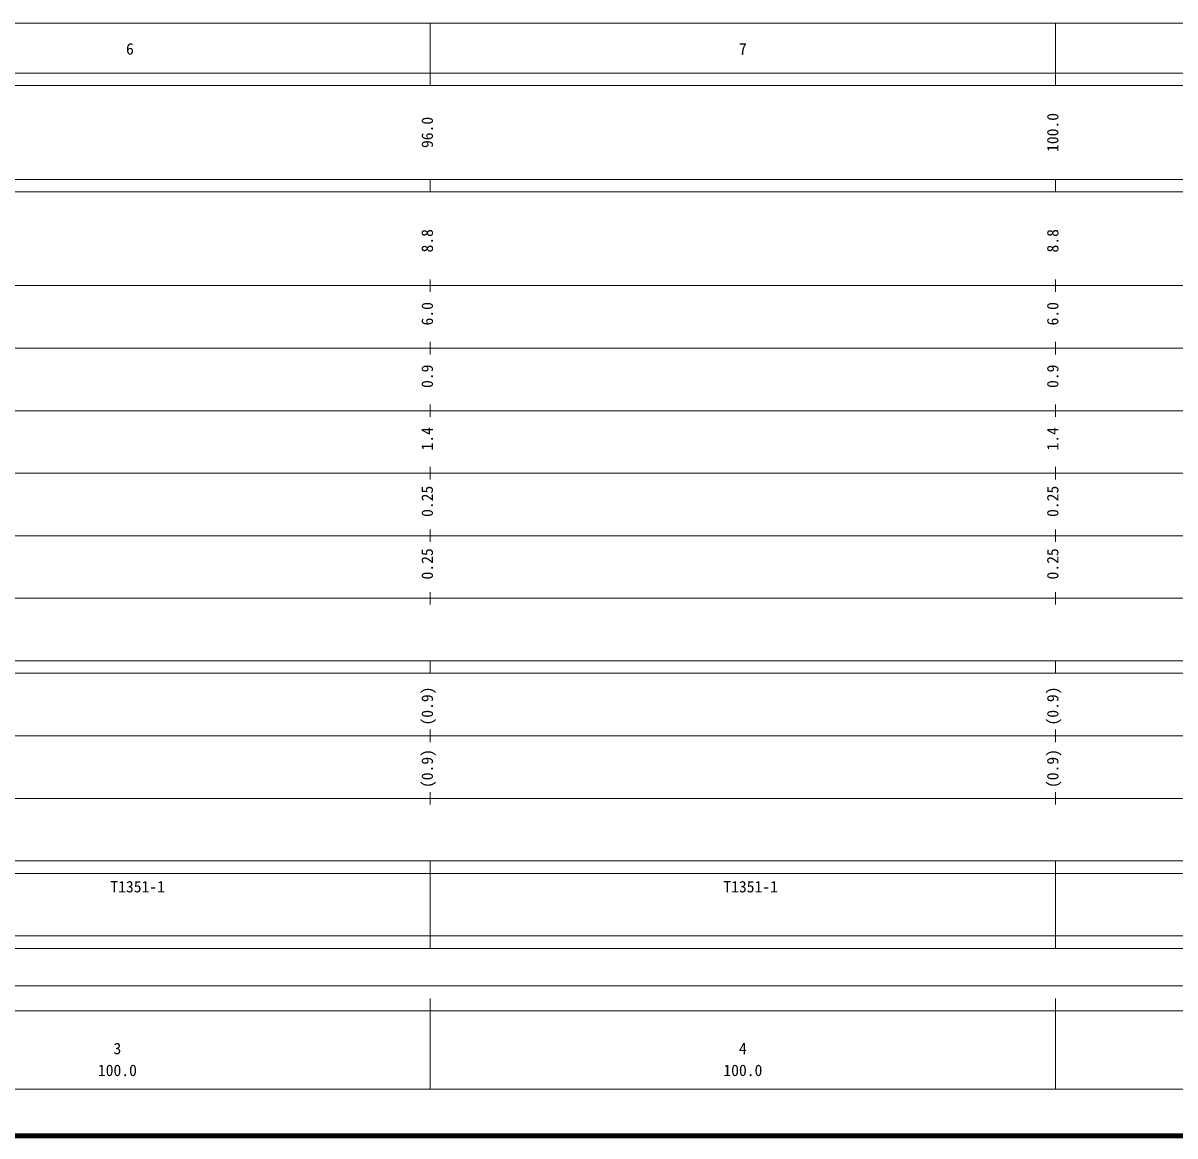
# Model space of a CAD drawing. Units: millimetres on the paper, enlarged 1000 times. Extents: x 40000 to 680000, y 20000 to 380000.
# Drawn here: x 302916 to 487082, y 20000 to 198000 of the extents above; entities that cross this region are included whole.
import ezdxf
from ezdxf.enums import TextEntityAlignment as Align

# ---------------------------------------------------------------- set-up
doc = ezdxf.new("R2010")
doc.units = ezdxf.units.MM
doc.header["$LTSCALE"] = 1000
doc.layers.add('M-TTL', color=2, linetype='Continuous', lineweight=140)
doc.layers.add('M-TTL-BAND', color=7, linetype='Continuous', lineweight=13)
doc.styles.add('ＭＳ ゴシック', font='')
doc.styles.get('ＭＳ ゴシック').set_extended_font_data('MS Gothic')

msp = doc.modelspace()

# ---------------------------------------------------------------- linework, layer by layer
at = {"layer": 'M-TTL'}
msp.add_line((40000, 20000), (680000, 20000), dxfattribs=at)
at = {"layer": 'M-TTL-BAND'}
for p, q in [((68000, 198000), (579000, 198000)), ((368000, 188000), (368000, 198000)), ((468000, 188000), (468000, 198000)), ((40000, 190000), (579000, 190000)), ((40000, 188000), (579000, 188000)), ((40000, 173000), (579000, 173000)), ((368000, 171000), (368000, 173000)), ((468000, 171000), (468000, 173000)), ((40000, 171000), (579000, 171000)), ((368000, 155000), (368000, 157000)), ((468000, 155000), (468000, 157000)), ((40000, 156000), (579000, 156000)), ((46000, 146000), (579000, 146000)), ((368000, 145000), (368000, 147000)), ((468000, 145000), (468000, 147000)), ((368000, 135000), (368000, 137000)), ((468000, 135000), (468000, 137000)), ((52000, 136000), (579000, 136000)), ((46000, 126000), (579000, 126000)), ((368000, 125000), (368000, 127000)), ((468000, 125000), (468000, 127000)), ((368000, 115000), (368000, 117000)), ((468000, 115000), (468000, 117000)), ((52000, 116000), (579000, 116000)), ((368000, 105000), (368000, 107000)), ((468000, 105000), (468000, 107000)), ((46000, 106000), (579000, 106000)), ((40000, 96000), (579000, 96000)), ((368000, 94000), (368000, 96000)), ((468000, 94000), (468000, 96000)), ((40000, 94000), (579000, 94000)), ((368000, 83000), (368000, 85000)), ((468000, 83000), (468000, 85000)), ((49000, 84000), (579000, 84000)), ((40000, 74000), (579000, 74000)), ((368000, 73000), (368000, 75000)), ((468000, 73000), (468000, 75000)), ((40000, 64000), (579000, 64000)), ((368000, 62000), (368000, 64000)), ((468000, 62000), (468000, 64000)), ((40000, 62000), (579000, 62000)), ((368000, 52000), (368000, 62000)), ((368000, 52000), (368000, 62000)), ((468000, 52000), (468000, 62000)), ((468000, 52000), (468000, 62000)), ((40000, 52000), (579000, 52000)), ((368000, 50000), (368000, 52000)), ((468000, 50000), (468000, 52000)), ((40000, 50000), (589000, 50000)), ((277946, 44000), (565491, 44000)), ((368000, 27500), (368000, 42000)), ((468000, 27500), (468000, 42000)), ((40000, 40000), (579000, 40000)), ((68000, 27500), (579000, 27500))]:
    msp.add_line(p, q, dxfattribs=at)

# ---------------------------------------------------------------- texts
at = {"layer": 'M-TTL-BAND', "style": 'ＭＳ ゴシック'}
for s, p in [('6', (320000, 192405)), ('7', (418000, 192405)), ('3', (318000, 32523)), ('4', (418000, 32523)), ('100.0', (318000, 29033)), ('100.0', (418000, 29033))]:
    msp.add_text(s, height=1833, dxfattribs=at).set_placement(p, align=Align.BOTTOM_CENTER)
for s, p in [('96.0', (369000, 180500)), ('100.0', (469000, 180500)), ('8.8', (369000, 163174)), ('8.8', (469000, 163174)), ('6.0', (369000, 151500)), ('6.0', (469000, 151500)), ('0.9', (369000, 141500)), ('0.9', (469000, 141500)), ('1.4', (369000, 131500)), ('1.4', (469000, 131500)), ('0.25', (369000, 121500)), ('0.25', (469000, 121500)), ('0.25', (369000, 111500)), ('0.25', (469000, 111500)), ('(0.9)', (369000, 88764)), ('(0.9)', (469000, 88764)), ('(0.9)', (369000, 78764)), ('(0.9)', (469000, 78764))]:
    msp.add_text(s, height=1833, rotation=90, dxfattribs=at).set_placement(p, align=Align.BOTTOM_CENTER)
for p in [(316875, 58405), (414875, 58405)]:
    msp.add_text('T1351-1', height=1833, dxfattribs=at).set_placement(p, align=Align.BOTTOM_LEFT)

doc.saveas('drawing.dxf')
